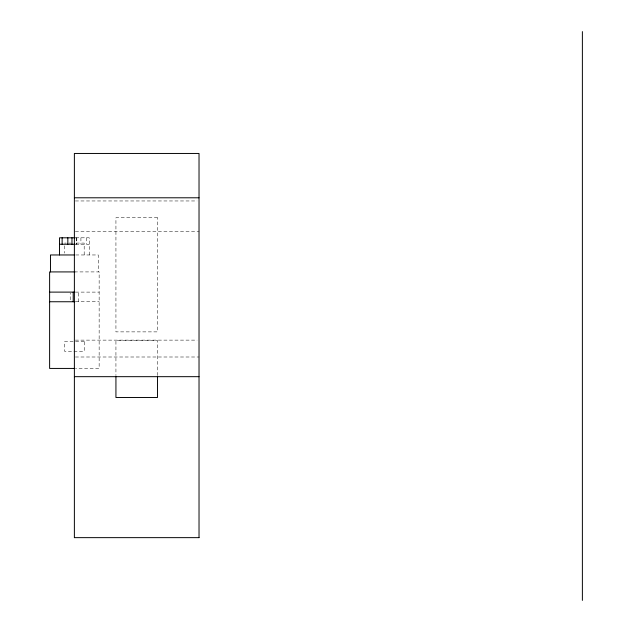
<?xml version="1.0" encoding="UTF-8"?>
<svg xmlns="http://www.w3.org/2000/svg" width="632" height="632" viewBox="0 0 632 632"><rect width="100%" height="100%" fill="white"/><g stroke="black" fill="none" stroke-linecap="round" stroke-linejoin="round"><path stroke-width="0.47" stroke-dasharray="3.16 2.37" d="M70.223 299.821L70.223 293.074M78.534 301.748L78.534 292.11M75.366 200.96L197.065 200.96M75.366 231.739L199.025 231.739M75.714 237.806L89.238 237.806L89.238 254.965M64.575 243.083L66.17 243.083M69.014 243.083L70.768 243.083M76.164 243.083L84.19 243.083L84.19 254.965M75.714 244.244L89.238 244.244M75.714 254.965L98.292 254.965L98.292 271.918M74.379 271.918L99.145 271.918L99.145 368.432L75.84 368.432M75.564 292.11L99.145 292.11M75.564 301.748L99.145 301.748M75.366 340.127L197.065 340.127M75.366 357.001L199.025 357.001M157.479 375.519L157.479 340.435L115.933 340.435L115.933 375.519M86.624 237.806L86.624 244.244M80.92 237.806L80.92 244.244M76.788 237.806L76.788 244.244M76.456 237.806L76.456 244.244M64.575 245.824L64.575 253.14M157.479 217.74L115.933 217.74L115.933 331.879L157.479 331.879L157.479 217.74M84.23 341.596L64.535 341.596L64.535 351.234L84.23 351.234L84.23 341.596"/><path stroke-width="0.95" d="M74.379 197.792L199.025 197.792M75.192 237.806L59.526 237.806L59.526 254.965M59.526 244.244L75.192 244.244M74.379 254.965L50.473 254.965L50.473 271.918M74.868 271.918L49.62 271.918L49.62 368.432L74.868 368.432M49.62 292.11L74.868 292.11M49.62 301.748L74.868 301.748M74.379 376.672L199.025 376.672M74.379 537.642L199.025 537.642M582.38 31.6L582.38 600.4M199.025 537.65L199.025 153.458L74.379 153.458L74.379 537.65M157.479 376.403L157.479 397.504L115.933 397.504L115.933 376.403M73.201 292.11L73.201 301.748M71.969 237.806L71.969 244.244M67.837 237.806L67.837 244.244M62.134 237.806L62.134 244.244"/></g></svg>
